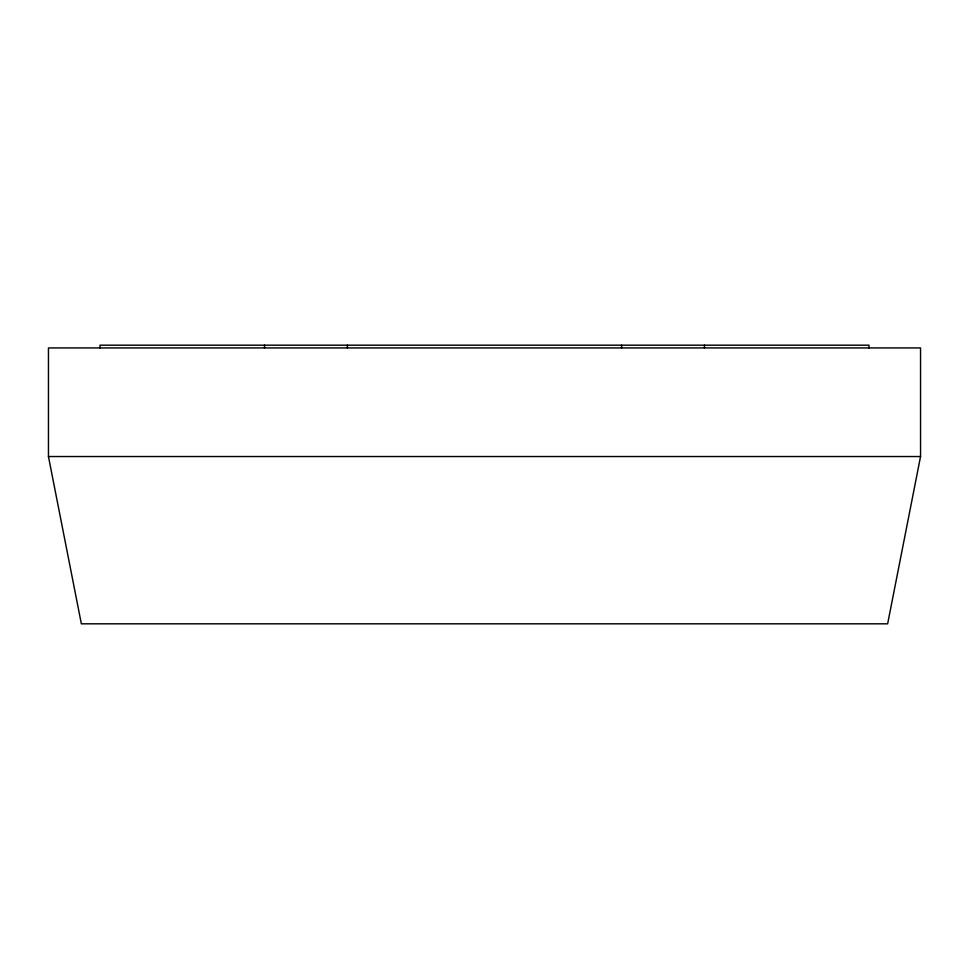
<?xml version="1.0" encoding="UTF-8"?>
<svg xmlns="http://www.w3.org/2000/svg" width="969" height="969" viewBox="0 0 969 969"><rect width="100%" height="100%" fill="white"/><g stroke="black" fill="none" stroke-linecap="round" stroke-linejoin="round"><path stroke-width="1.45" d="M920.55 456.532L887.64 623.818L81.36 623.818L48.45 456.532L48.45 347.932L920.55 347.932L920.55 456.532L48.45 456.532M868.987 347.932L868.987 345.182L100.013 345.182L100.013 347.932M704.439 345.182L704.439 347.932M621.626 345.182L621.626 347.932M347.374 345.182L347.374 347.932M264.561 345.182L264.561 347.932"/></g></svg>
